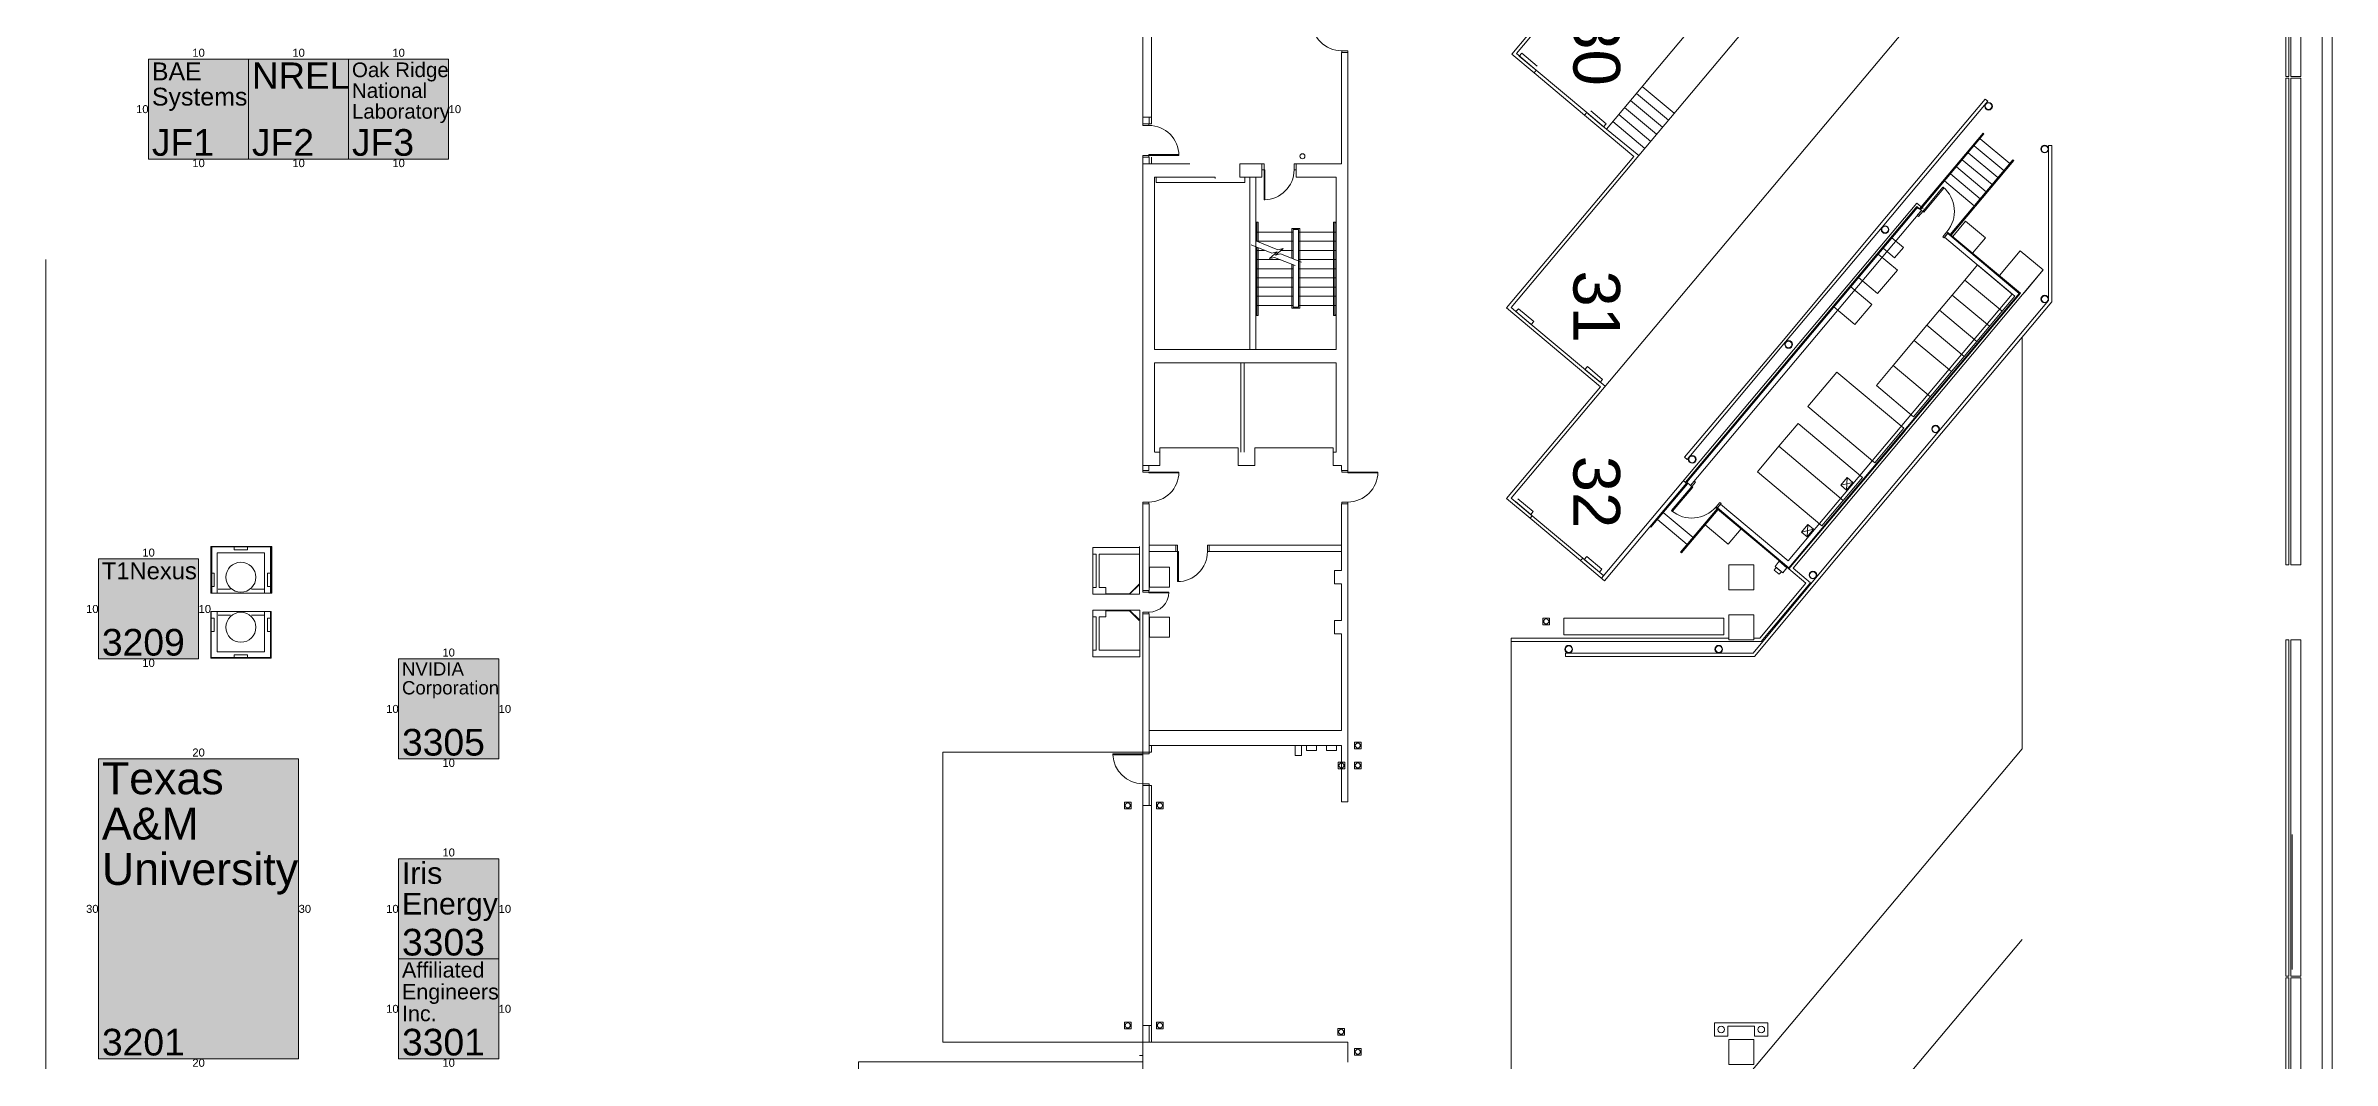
# Model space of a CAD drawing. Header units: inches. Extents: x 938 to 12482, y -17198 to -3672.
# Drawn here: x 9726 to 12469, y -9506 to -8288 of the extents above; entities that cross this region are included whole.
import ezdxf
from ezdxf.enums import TextEntityAlignment as Align

# ---------------------------------------------------------------- set-up
doc = ezdxf.new("R2010")
doc.units = ezdxf.units.IN
doc.header["$MEASUREMENT"] = 0
for name, color, linetype, true_color in [('Aisle do not cross', 7, 'Continuous', 0xffffff), ('BOOTH_DIMENSION', 7, 'Continuous', 0x000000), ('BOOTH_NUMBER', 7, 'Continuous', 0x000000), ('BOOTHLAYER', 7, 'Continuous', 0x000000), ('Building', 7, 'Continuous', 0xffffff), ('Columns', 7, 'Continuous', 0xffffff), ('COMPANY_NAME', 7, 'Continuous', 0x000000), ('HIGHLIGHT_SCHEME', 7, 'Continuous', 0x000000)]:
    doc.layers.add(name, color=color, linetype=linetype, true_color=true_color)
doc.styles.add('Arial', font='Arial.ttf')

msp = doc.modelspace()

# ---------------------------------------------------------------- hatches: boundary and pattern name
at = {"layer": 'HIGHLIGHT_SCHEME', "true_color": 0x48beb7, "transparency": 33554687}
for points in [[(9849.1, -8304.5), (9969.1, -8304.5), (9969.1, -8424.5), (9849.1, -8424.5)], [(9969.1, -8304.5), (10089.1, -8304.5), (10089.1, -8424.5), (9969.1, -8424.5)], [(10089.1, -8304.5), (10209.1, -8304.5), (10209.1, -8424.5), (10089.1, -8424.5)], [(9789.1, -8904.5), (9909.1, -8904.5), (9909.1, -9024.5), (9789.1, -9024.5)], [(10149.1, -9024.5), (10269.1, -9024.5), (10269.1, -9144.5), (10149.1, -9144.5)], [(9789.1, -9144.5), (10029.1, -9144.5), (10029.1, -9504.5), (9789.1, -9504.5)], [(10149.1, -9264.5), (10269.1, -9264.5), (10269.1, -9384.5), (10149.1, -9384.5)], [(10149.1, -9384.5), (10269.1, -9384.5), (10269.1, -9504.5), (10149.1, -9504.5)]]:
    msp.add_hatch(color=123, dxfattribs=at).paths.add_polyline_path(points, flags=0)

# ---------------------------------------------------------------- linework, layer by layer
at = {"layer": 'Aisle do not cross', "color": 1, "lineweight": 5, "transparency": 33554687}
msp.add_lwpolyline([(9725.7, -10810.3), (9725.7, -8544.8)], dxfattribs=at).dxf.unprotected_set("ltscale", 0)
at = {"layer": 'BOOTHLAYER', "color": 7, "lineweight": 5}
for points in [[(9849.1, -8304.5), (9969.1, -8304.5), (9969.1, -8424.5), (9849.1, -8424.5)], [(9969.1, -8304.5), (10089.1, -8304.5), (10089.1, -8424.5), (9969.1, -8424.5)], [(10089.1, -8304.5), (10209.1, -8304.5), (10209.1, -8424.5), (10089.1, -8424.5)], [(9789.1, -8904.5), (9909.1, -8904.5), (9909.1, -9024.5), (9789.1, -9024.5)], [(10149.1, -9024.5), (10269.1, -9024.5), (10269.1, -9144.5), (10149.1, -9144.5)], [(9789.1, -9144.5), (10029.1, -9144.5), (10029.1, -9504.5), (9789.1, -9504.5)], [(10149.1, -9264.5), (10269.1, -9264.5), (10269.1, -9384.5), (10149.1, -9384.5)], [(10149.1, -9384.5), (10269.1, -9384.5), (10269.1, -9504.5), (10149.1, -9504.5)]]:
    msp.add_lwpolyline(points, close=True, dxfattribs=at)
at = {"layer": 'Building', "color": 18, "lineweight": 5, "true_color": 0x000000, "transparency": 33554687}
for points in [[(12436.6, -5596.6), (12468.8, -5841.6), (12468.8, -16336.4), (12414.8, -16607.8)], [(12456.8, -6976.4), (12456.8, -16324)], [(12100.1, -7571), (11490.1, -8297.9), (11513.8, -8317.8)], [(12416.7, -7787.4), (12413.2, -7787.4), (12413.2, -8325.4), (12416.7, -8325.4), (12416.7, -7787.4)], [(12419.2, -7787.4), (12419.2, -8325.4), (12431.2, -8325.4), (12431.2, -7787.4), (12419.2, -7787.4)], [(11645, -8332.7), (12098.1, -7792.6)], [(11574.4, -8368.6), (11598.1, -8388.5), (11637.1, -8420), (11683.4, -8364.9), (12095.8, -7873.3)], [(12096.6, -8101.1), (11483.8, -8831.4), (11509.1, -8852.6)], [(11578.3, -8147.6), (11597.5, -8163.7), (11484.5, -8298.4), (11511.3, -8320.9)], [(11052.4, -8382.1), (11052.4, -8254.1), (11041.8, -8254.1), (11049.4, -8254.1), (11049.4, -8248.4), (11041.8, -8248.4), (11041.8, -8254.1)], [(11041.8, -8382.1), (11041.8, -8254.1)], [(11280.5, -8296.4), (11287.8, -8296.4), (11280.2, -8296.4), (11280.2, -8430.1), (11225.8, -8430.1), (11225.8, -8446.1), (11273.8, -8446.1), (11273.8, -8653.1), (11055.8, -8653.1), (11055.8, -8446.1), (11098.3, -8446.1), (11128.8, -8446.1), (11128.8, -8447.6)], [(11287.8, -8296.4), (11287.8, -8294.4), (11280.5, -8294.4), (11280.5, -8296.4)], [(11287.8, -8294.4), (11287.8, -8477.1)], [(11511.9, -8316.2), (11493.5, -8300.8), (11496.4, -8297.3), (11514.8, -8312.8)], [(11571.8, -8371.6), (11511.3, -8320.9), (11513.8, -8317.8), (11513.9, -8317.7)], [(11513.8, -8317.8), (11574.4, -8368.6)], [(11650.2, -8326.5), (11598.1, -8388.5)], [(11641.1, -8337.3), (11679.5, -8369.5)], [(12416.7, -8327.4), (12413.2, -8327.4), (12413.2, -8911.4), (12416.7, -8911.4), (12416.7, -8327.4)], [(12431.2, -8327.4), (12419.2, -8327.4), (12419.2, -8911.4), (12431.2, -8911.4), (12431.2, -8327.4)], [(11619.9, -8362.5), (11658.3, -8394.7)], [(11627, -8354.1), (11665.4, -8386.3)], [(11634.1, -8345.7), (11672.4, -8377.9)], [(11925.7, -8503.5), (12052.5, -8352.4), (12055.6, -8355), (11928.7, -8506.1), (11813, -8644), (11694.7, -8784.9), (11691.7, -8782.4), (11810.5, -8641.8)], [(11041.8, -8374.1), (11041.8, -8384.1)], [(11041.8, -8382.1), (11052.4, -8382.1), (11052.4, -8374.1), (11041.8, -8374.1)], [(11041.8, -8382.1), (11041.8, -8374.2), (11049.4, -8374.2), (11049.4, -8382.1)], [(11049.1, -8382.1), (11041.8, -8382.1)], [(11041.8, -8382.1), (11041.8, -8384.1), (11049.1, -8384.1), (11049.1, -8382.1)], [(11574.4, -8368.5), (11574.4, -8368.6), (11571.8, -8371.6), (11630.9, -8421.2), (11478.2, -8603.2), (11590.8, -8697.7), (11478.2, -8831.9), (11506.5, -8855.7)], [(11579.2, -8366.7), (11597.6, -8382.2), (11594.7, -8385.6), (11576.3, -8370.2)], [(11605.8, -8379.4), (11644.2, -8411.6)], [(11612.8, -8371), (11651.2, -8403.2)], [(12050.9, -8394.3), (12049.8, -8393.3), (11973.7, -8484)], [(11041.8, -8422.1), (11041.8, -8420.1), (11084.9, -8420.1), (11084.9, -8419), (11049.1, -8419), (11049.1, -8422.1)], [(11041.8, -8420.1), (11041.8, -8800.1)], [(11637.1, -8420), (11483.8, -8602.7), (11509.8, -8624.6), (11570.4, -8675.3)], [(11874, -8903.6), (11775.8, -9021.4), (11548.8, -9021.4), (11548.8, -9017.4), (11774, -9017.4), (11871, -8901.1), (12128.4, -8594.2), (12128.4, -8408), (12132.4, -8408), (12132.4, -8595.7), (11874, -8903.6)], [(12050.9, -8394.3), (11974.8, -8485)], [(12032, -8416.8), (12067.7, -8446.7)], [(12039.1, -8408.4), (12074.7, -8438.3)], [(12046.2, -8400), (12081.8, -8429.9)], [(11041.8, -8422.1), (11041.8, -8430.1), (11049.4, -8430.1), (11049.4, -8422.1), (11041.8, -8422.1)], [(11098.3, -8430.1), (11041.8, -8430.1), (11041.8, -8798.1)], [(11052.4, -8422.1), (11052.4, -8430.1)], [(11164.3, -8446.1), (11164.3, -8452.6), (11057.8, -8452.6), (11057.8, -8446.1)], [(11184.8, -8430.1), (11158.3, -8430.1), (11158.3, -8446.1), (11184.8, -8446.1), (11184.8, -8430.1)], [(11170.1, -8653.1), (11170.1, -8446.1)], [(11177.3, -8653.1), (11177.3, -8446.1)], [(11184.8, -8437.3), (11187.3, -8437.3), (11187.3, -8430.1), (11184.8, -8430.1)], [(11188.4, -8437.3), (11188.4, -8473.2), (11187.3, -8473.2), (11187.3, -8437.3), (11188.4, -8437.3)], [(11225.8, -8430.1), (11223.3, -8430.1), (11223.3, -8437.3), (11225.8, -8437.3)], [(11280.6, -8798.1), (11287.8, -8798.1), (11287.8, -8430.1), (11287.8, -8468.1), (11287.8, -8424.4)], [(12011.6, -8515.8), (12086.8, -8426.2), (12085.7, -8425.3), (12010.5, -8514.9)], [(12010.8, -8442.1), (12046.5, -8472)], [(12017.9, -8433.7), (12053.5, -8463.6)], [(12025, -8425.2), (12060.6, -8455.1)], [(11978.7, -8488.2), (12003, -8459.2), (12001.8, -8458.3), (11977.5, -8487.2), (11978.7, -8488.2)], [(12003.8, -8450.5), (12039.4, -8480.4)], [(11180.3, -8523.8), (11180.3, -8500.1), (11177.3, -8500.1)], [(11178.8, -8523.2), (11178.8, -8500.8), (11177.3, -8500.8)], [(11273.8, -8612.1), (11270.8, -8612.1), (11270.8, -8500.1), (11273.8, -8500.1)], [(11273.8, -8611.3), (11272.3, -8611.3), (11272.3, -8500.8), (11273.8, -8500.8)], [(11977.9, -8483.7), (11970.3, -8477.2), (11592.3, -8927.7)], [(11698.9, -8816.1), (11976, -8486), (11970.6, -8481.5), (11692.9, -8812.4), (11695.2, -8814.3)], [(11698.9, -8816.1), (11694.3, -8812.3), (11970.7, -8482.9), (11972.3, -8484.2)], [(11976, -8486), (11970.9, -8492)], [(11970.9, -8492), (11972.5, -8493.3), (11977.5, -8487.2), (11976, -8486)], [(11971.3, -8491.5), (11976, -8486)], [(11971.6, -8491.2), (11976, -8486)], [(12037.3, -8537.4), (12052.7, -8519), (12029, -8499.1), (12013.5, -8517.5)], [(11171.9, -8527.5), (11196.5, -8537.3)], [(11177.3, -8512.1), (11222.3, -8512.1)], [(11177.3, -8522.6), (11203.8, -8533.2)], [(11177.3, -8611.3), (11178.8, -8611.3), (11178.8, -8530.2)], [(11177.3, -8612.1), (11180.3, -8612.1), (11180.3, -8530.8)], [(11178.4, -8523.1), (11222.3, -8523.1)], [(11220.8, -8507.6), (11230.3, -8507.6)], [(11220.8, -8507.6), (11220.8, -8543.7)], [(11220.8, -8551), (11220.8, -8603.6), (11230.3, -8603.6), (11230.3, -8507.6)], [(11222.3, -8509.1), (11228.8, -8509.1)], [(11222.3, -8509.1), (11222.3, -8544.3)], [(11222.3, -8551), (11222.3, -8602.1), (11228.8, -8602.1), (11228.8, -8509.1)], [(11228.8, -8512.1), (11273.8, -8512.1)], [(11228.8, -8523.1), (11273.8, -8523.1)], [(12003.7, -8518.3), (12084.9, -8586.5), (11816.2, -8906.7), (11735, -8838.5), (11731.1, -8843.1), (11729.6, -8841.8)], [(12007.5, -8513.7), (12093.3, -8585.7), (11816.9, -8915.1), (11731.1, -8843.1)], [(11925.7, -8503.5), (11810.4, -8641.8)], [(11955.9, -8751.1), (11817, -8916.5), (12094.7, -8585.6), (12008.2, -8513)], [(11930, -8531.5), (11943.7, -8543.1), (11954.3, -8530.5), (11940.6, -8518.9)], [(12006.6, -8511.7), (12008.2, -8513), (12003.1, -8519), (12001.6, -8517.7)], [(12008.2, -8513), (12006.6, -8511.7), (12001.6, -8517.7), (12003.1, -8519)], [(12008.2, -8513), (12003.1, -8519)], [(12003.7, -8518.2), (12008.2, -8513)], [(11177.3, -8534.1), (11187.9, -8534.1)], [(11177.3, -8545.1), (11206.6, -8545.1)], [(11177.3, -8556.1), (11222.3, -8556.1)], [(11224.5, -8552.2), (11199.9, -8542.4), (11193.8, -8543.9), (11202.9, -8535.8), (11196.7, -8537.3)], [(11232.3, -8548.1), (11207.2, -8538.3), (11201.1, -8539.8), (11210.2, -8531.7), (11204, -8533.2)], [(11207.5, -8534.1), (11222.3, -8534.1)], [(11228.8, -8534.1), (11273.8, -8534.1)], [(11228.8, -8545.1), (11273.8, -8545.1)], [(11228.8, -8556.1), (11273.8, -8556.1)], [(11821.9, -8915.4), (12122.1, -8557.6)], [(11900.4, -8566.8), (11923.4, -8586), (11947.1, -8557.7), (11924.2, -8538.4)], [(12072.7, -8607.1), (12087.9, -8589), (12043.4, -8551.6), (12028.2, -8569.7), (12013, -8587.8), (11997.8, -8605.9), (11982.6, -8624), (11942.1, -8672.3)], [(12099, -8585.2), (12122.1, -8557.6), (12094.5, -8534.5), (12069.4, -8564.4)], [(11177.3, -8567.1), (11222.3, -8567.1)], [(11177.3, -8578.1), (11222.3, -8578.1)], [(11228.8, -8567.1), (11273.8, -8567.1)], [(11228.8, -8578.1), (11273.8, -8578.1)], [(11870.8, -8602), (11896.1, -8623.2), (11916.3, -8599.1), (11891.1, -8577.9)], [(12028.2, -8569.7), (12072.7, -8607.1), (12042.4, -8643.3)], [(11177.3, -8589.1), (11222.3, -8589.1)], [(11177.3, -8600.1), (11222.3, -8600.1)], [(11228.8, -8589.1), (11273.8, -8589.1)], [(11228.8, -8600.1), (11273.8, -8600.1)], [(11510.8, -8619.5), (11507.9, -8623), (11489.5, -8607.5), (11492.4, -8604.1), (11510.8, -8619.5)], [(11997.8, -8605.9), (12042.4, -8643.3), (12027.2, -8661.4)], [(12057.6, -8625.2), (12013, -8587.8)], [(12096.7, -8638.2), (12096.7, -9132.2), (11483.8, -9862.7)], [(11982.6, -8624), (12027.2, -8661.4), (12012, -8679.5)], [(11967.4, -8642.1), (12012, -8679.5), (11966.4, -8733.8), (11921.9, -8696.4), (11942.1, -8672.3), (11986.7, -8709.7)], [(11270.3, -8776.1), (11273.8, -8776.1), (11273.8, -8669.1), (11055.8, -8669.1), (11055.8, -8776.1)], [(11159.3, -8776.1), (11159.3, -8669.1)], [(11163.3, -8776.1), (11163.3, -8669.1)], [(11570.4, -8675.3), (11596.4, -8697.2)], [(11593.5, -8688.9), (11590.7, -8692.4), (11572.3, -8676.9), (11575.2, -8673.5), (11593.5, -8688.9)], [(11954.9, -8747.6), (11920.2, -8789), (11839.7, -8721.5), (11874.4, -8680.1), (11954.9, -8747.6)], [(11828, -8741.7), (11804.9, -8769.2)], [(11905.4, -8806.6), (11828, -8741.7)], [(11280.2, -8798.1), (11280.2, -8792.1), (11270.3, -8792.1), (11270.3, -8771.1), (11176.3, -8771.1), (11176.3, -8792.1), (11156.3, -8792.1), (11156.3, -8771.1), (11062.3, -8771.1), (11062.3, -8792.1), (11041.8, -8792.1)], [(11062.3, -8776.1), (11056.3, -8776.1)], [(11882.2, -8834.2), (11856.5, -8864.8), (11779.2, -8799.9), (11804.9, -8769.2), (11882.2, -8834.2)], [(11049.1, -8798.1), (11041.8, -8798.1)], [(11049.1, -8800.1), (11049.1, -8801.2), (11084.9, -8801.2), (11084.9, -8800.1), (11041.8, -8800.1), (11041.8, -8798.1)], [(11049.1, -8792.1), (11049, -8798.1), (11049.1, -8798)], [(11287.8, -8798.1), (11287.8, -8801.2), (11323.7, -8801.2), (11323.7, -8800.1), (11280.6, -8800.1), (11280.6, -8798.1)], [(11491.7, -8832.1), (11510, -8847.6), (11507.2, -8851), (11488.8, -8835.6)], [(11569.7, -8903.3), (11569.6, -8903.4), (11567, -8906.5), (11595.7, -8930.6), (11694.1, -8813.3), (11690.6, -8810.5)], [(11695.2, -8814.3), (11651.5, -8866.4), (11650.4, -8865.4)], [(11701.6, -8818.4), (11677.3, -8847.3), (11676.2, -8846.4), (11700.5, -8817.4), (11701.6, -8818.4)], [(11698.9, -8816.1), (11703.4, -8810.9), (11704.9, -8812.1), (11700.5, -8817.4), (11698.9, -8816.1)], [(11879.2, -8816), (11886.1, -8821.8), (11886.9, -8806.8), (11879.2, -8816), (11893.8, -8812.6), (11886.9, -8806.8)], [(11905.4, -8806.6), (11882.2, -8834.2)], [(11893.8, -8812.6), (11886.1, -8821.8)], [(11049.1, -8838.1), (11049.1, -8836.1), (11041.8, -8836.1), (11041.8, -8838.1)], [(11049.1, -8838.1), (11041.8, -8838.1)], [(11049.4, -8942.4), (11049.4, -8838.1), (11041.8, -8838.1), (11041.8, -8944.4), (11073, -8944.4), (11073, -8945.2), (11049.1, -8945.2), (11049.1, -8942.4)], [(11287.8, -9196.1), (11287.8, -8838.1), (11280.2, -8838.1), (11280.2, -8918.4), (11271.8, -8918.4), (11271.8, -8934.4), (11280.2, -8934.4), (11280.2, -8978.4), (11271.8, -8978.4), (11271.8, -8994.4), (11280.2, -8994.4), (11280.2, -9110.4), (11049.6, -9110.4)], [(11280.2, -8888.1), (11280.2, -8838.1)], [(11287.8, -8838.1), (11287.8, -8836.1), (11280.6, -8836.1), (11280.6, -8838.1)], [(11287.8, -8838.1), (11280.6, -8838.1)], [(11287.8, -8838.1), (11287.8, -8900.1), (11287.8, -9140.4)], [(11567, -8906.5), (11506.5, -8855.7), (11509.1, -8852.6), (11509.2, -8852.5)], [(11509.1, -8852.6), (11569.6, -8903.4)], [(11694.9, -8887.1), (11659.2, -8857.2)], [(11701.9, -8878.7), (11666.3, -8848.8)], [(11759.6, -8868.3), (11744.2, -8886.7), (11716.6, -8863.6), (11732, -8845.2), (11688.3, -8897.3), (11687.1, -8896.3), (11730.9, -8844.2)], [(11819.3, -8918.4), (11728.9, -8842.6)], [(11731.1, -8843.1), (11729.6, -8841.8), (11734, -8836.6), (11735.5, -8837.8)], [(11729.6, -8841.8), (11731.1, -8843.1), (11735.5, -8837.8)], [(11730.5, -8843.9), (11817, -8916.5)], [(11731.1, -8843.1), (11735.5, -8837.8)], [(11832, -8872.2), (11838.9, -8878), (11839.7, -8863), (11832, -8872.2), (11846.6, -8868.8), (11839.7, -8863)], [(11846.6, -8868.8), (11838.9, -8878)], [(11049.4, -8895.7), (11049.4, -8888.1)], [(11049.4, -8895.7), (11081.4, -8895.7), (11084.6, -8895.7), (11084.6, -8931.5), (11083.4, -8931.5), (11083.4, -8888.1), (11049.4, -8888.1)], [(11081.4, -8895.7), (11081.4, -8888.1)], [(11121.4, -8888.1), (11121.4, -8895.7), (11280.2, -8895.7), (11280.2, -8888.1), (11119.4, -8888.1), (11119.4, -8895.7), (11121.4, -8895.7)], [(11121.4, -8895.7), (11121.4, -8888.1)], [(11569.6, -8903.4), (11594.9, -8924.6)], [(11589.9, -8920.4), (11571.5, -8905), (11574.4, -8901.5), (11592.6, -8916.8), (11589.7, -8920.3)], [(11801.8, -8914.7), (11799.3, -8917.8), (11805.4, -8922.9), (11808, -8919.9), (11801.8, -8914.7)], [(11805.4, -8907.3), (11800.3, -8913.4), (11809.5, -8921.1), (11814.6, -8915), (11805.4, -8907.3)], [(11483.8, -9003.4), (11783.8, -9003.4), (11842.9, -8933), (11821.9, -8915.4)], [(11774.8, -8999.4), (11781.9, -8999.4), (11837.3, -8933.5), (11819.3, -8918.4)], [(11783.8, -9003.4), (11841.9, -8934.1)], [(11052.4, -9128.4), (11052.4, -9136.4), (10801.8, -9136.4), (10801.8, -9484.4), (11041.8, -9484.4), (11041.8, -9136.4), (11041.8, -8968.4), (11049.1, -8968.4), (11049.1, -8970.4)], [(11049.4, -8942.4), (11041.8, -8942.4)], [(11049.4, -9136.4), (11049.4, -8970.4), (11041.8, -8970.4)], [(11521.8, -8983.4), (11521.8, -8975.4), (11529.8, -8975.4), (11529.8, -8983.4), (11521.8, -8983.4)], [(11546.8, -8975.5), (11546.8, -8995.5), (11738.8, -8995.5), (11738.8, -8975.5), (11546.8, -8975.5)], [(11744.8, -8999.4), (11483.8, -8999.4), (11483.8, -9862.3), (11481.2, -9865.4), (11590.8, -9957.3), (11478.2, -10091.5), (11508, -10116.5)], [(12413.2, -9001.4), (12413.2, -9405.4), (12416.7, -9405.4), (12416.7, -9001.4), (12413.2, -9001.4)], [(12419.2, -9001.4), (12419.2, -9405.4), (12431.2, -9405.4), (12431.2, -9001.4), (12419.2, -9001.4)], [(11049.4, -9128.4), (11280.2, -9128.4)], [(11224.6, -9128.4), (11224.6, -9140.4)], [(11232.2, -9128.4), (11232.2, -9140.4)], [(11250.2, -9128.4), (11250.2, -9134.4), (11238.2, -9134.4), (11238.2, -9128.4)], [(11262.2, -9128.4), (11262.2, -9134.4), (11274.2, -9134.4), (11274.2, -9128.4)], [(11280.2, -9128.4), (11280.2, -9140.4)], [(11295.8, -9132.4), (11295.8, -9124.4), (11303.8, -9124.4), (11303.8, -9132.4), (11295.8, -9132.4)], [(11049.4, -9136.4), (11049.4, -9138.4), (11005.9, -9138.4), (11005.9, -9139.6), (11041.8, -9139.6), (11041.8, -9138.4), (11041.8, -9136.4)], [(11232.2, -9140.4), (11224.6, -9140.4)], [(11276.2, -9156.4), (11276.2, -9148.4), (11284.2, -9148.4), (11284.2, -9156.4), (11276.2, -9156.4)], [(11280.2, -9140.4), (11280.2, -9196.1), (11287.8, -9196.1)], [(11295.8, -9156.4), (11295.8, -9148.4), (11303.8, -9148.4), (11303.8, -9156.4), (11295.8, -9156.4)], [(11049.4, -9174.4), (11049.4, -9176.4), (11041.8, -9176.4)], [(11049.4, -9174.4), (11041.8, -9174.4)], [(11041.8, -9176.4), (11041.8, -10501.1)], [(11049.4, -9176.4), (11049.4, -9200.4)], [(11049.4, -9176.4), (11052.4, -9176.4), (11052.4, -9484.4)], [(11019.8, -9204.4), (11019.8, -9196.4), (11027.8, -9196.4), (11027.8, -9204.4), (11019.8, -9204.4)], [(11041.8, -9200.4), (11052.4, -9200.4)], [(11058.4, -9204.4), (11058.4, -9196.4), (11066.4, -9196.4), (11066.4, -9204.4), (11058.4, -9204.4)], [(12420.8, -9397.4), (12420.8, -9235.4)], [(11596.4, -9957.2), (12096.6, -9361.1)], [(12413.2, -9945.4), (12413.2, -9407.4), (12416.7, -9407.4), (12416.7, -9945.4), (12413.2, -9945.4)], [(12419.2, -9945.4), (12419.2, -9407.4), (12431.2, -9407.4), (12431.2, -9945.4), (12419.2, -9945.4)], [(11019.8, -9468.4), (11019.8, -9460.4), (11027.8, -9460.4), (11027.8, -9468.4), (11019.8, -9468.4)], [(11058.4, -9468.4), (11058.4, -9460.4), (11066.4, -9460.4), (11066.4, -9468.4), (11058.4, -9468.4)], [(11787.8, -9461.4), (11791.8, -9461.4), (11791.8, -9477.4), (11775.8, -9477.4), (11775.8, -9465.5), (11743.8, -9465.5), (11743.8, -9477.4), (11727.8, -9477.4), (11727.8, -9461.4), (11731.8, -9461.4)], [(11787.8, -9461.5), (11731.8, -9461.5)], [(11041.8, -9464.4), (11052.4, -9464.4)], [(11041.8, -9484.4), (11287.8, -9484.4), (11287.8, -9508.4)], [(11049.4, -9464.4), (11049.4, -9484.1)], [(11275.8, -9476.1), (11275.8, -9468.1), (11283.8, -9468.1), (11283.8, -9476.1), (11275.8, -9476.1)], [(10700.8, -9524.4), (10700.8, -9508.1), (11041.8, -9508.1), (11041.8, -9500.4), (11037.8, -9500.4)], [(11295.8, -9500.1), (11295.8, -9492.1), (11303.8, -9492.1), (11303.8, -9500.1), (11295.8, -9500.1)]]:
    msp.add_lwpolyline(points, dxfattribs=at).dxf.unprotected_set("ltscale", 0)
for centre, radius in [((12056.5, -8361), 4.62), ((12056.5, -8361), 4), ((11233.4, -8421.1), 3), ((12123.8, -8412.4), 4.62), ((12123.8, -8412.4), 4), ((11932.3, -8509.1), 4.62), ((11932.3, -8509.1), 4), ((12123.9, -8592.5), 4.62), ((12123.9, -8592.5), 4), ((11816.6, -8647), 4.62), ((11816.6, -8647), 4), ((11992.9, -8748.6), 4.62), ((11992.9, -8748.6), 4), ((11700.9, -8784.9), 4.62), ((11700.9, -8784.9), 4), ((11845.8, -8923.8), 4.62), ((11845.8, -8923.8), 4), ((11525.8, -8979.4), 3), ((11552.8, -9012.8), 4.62), ((11552.8, -9012.8), 4), ((11732.8, -9012.8), 4.62), ((11732.8, -9012.8), 4), ((11299.8, -9128.4), 3), ((11280.2, -9152.4), 3), ((11299.8, -9152.4), 3), ((11023.8, -9200.4), 3), ((11062.4, -9200.4), 3), ((11023.8, -9464.4), 3), ((11062.4, -9464.4), 3), ((11279.8, -9472.1), 3), ((11735.8, -9469.4), 4), ((11783.8, -9469.4), 4), ((11299.8, -9496.1), 3)]:
    msp.add_circle(centre, radius, dxfattribs=at).dxf.unprotected_set("ltscale", 0)
for centre, radius, start, end in [((11280.5, -8258.4), 36, 180, -90), ((11049.1, -8420.1), 36, 0, 90), ((11187.3, -8437.3), 36, -90, 0), ((11977.5, -8487.2), 38, -40, 50), ((11049.1, -8800.1), 36, -90, 0), ((11287.8, -8800.1), 36, -90, 0), ((11700.5, -8817.4), 38, -130, -40), ((11083.4, -8895.7), 36, -90, 0), ((11049.1, -8944.4), 24, -90, 0), ((11042.4, -9138), 36.5, -177.5153, -90.8965)]:
    msp.add_arc(centre, radius, start, end, dxfattribs=at).dxf.unprotected_set("ltscale", 0)
at = {"layer": 'Columns', "color": 6, "lineweight": 5, "transparency": 33554687}
for points in [[(9988.2, -8945.4), (9995.8, -8945.4), (9995.8, -8889.4), (9923.8, -8889.4), (9923.8, -8945.4), (9931.4, -8945.4), (9931.4, -8897.1), (9988.2, -8897.1), (9988.2, -8945.4)], [(9995.3, -8945.4), (9995.3, -8889.9), (9924.3, -8889.9), (9924.3, -8945.4)], [(9924.9, -8889.7), (9924.9, -8945.7), (9996.9, -8945.7), (9996.9, -8889.7), (9924.9, -8889.7)], [(9951.8, -8889.4), (9951.8, -8893.4), (9967.8, -8893.4), (9967.8, -8889.4)], [(10981.8, -8946.9), (10981.8, -8890.9), (11037.8, -8890.9), (11037.8, -8946.9), (10981.8, -8946.9)], [(10981.8, -8898.9), (10985.8, -8898.9), (10985.8, -8938.9), (10981.8, -8938.9)], [(11037.8, -8898.9), (10989.4, -8898.9), (10989.4, -8938.9), (10997.3, -8938.9), (10997.3, -8946.9)], [(11037.8, -8889.4), (11037.8, -8897.1)], [(11049.8, -8938.4), (11073.8, -8938.4), (11073.8, -8914.4), (11049.8, -8914.4), (11049.8, -8938.4)], [(11744.8, -8941.4), (11774.8, -8941.4), (11774.8, -8911.4), (11744.8, -8911.4), (11744.8, -8941.4)], [(9923.8, -8937.4), (9927.8, -8937.4), (9927.8, -8921.4), (9923.8, -8921.4)], [(9947.4, -8940.8), (9932.4, -8940.8)], [(9972.5, -8940.8), (9987.2, -8940.8)], [(9995.8, -8937.4), (9991.8, -8937.4), (9991.8, -8921.4), (9995.8, -8921.4)], [(11037.4, -8934.7), (11025.8, -8946.3)], [(11037.8, -8935.1), (11026, -8946.9)], [(9996.3, -9023.4), (9996.3, -8967.4), (9923.8, -8967.4), (9923.8, -9023.4), (9996.3, -9023.4)], [(9924.3, -8967.4), (9924.3, -9023.4)], [(9995.3, -8967.4), (9995.3, -9022.9), (9924.3, -9022.9)], [(9988.2, -8967.4), (9988.2, -9015.8), (9931.4, -9015.8), (9931.4, -8967.4)], [(9995.8, -8967.4), (9995.8, -9023.4)], [(11038.4, -9021.9), (11038.4, -8965.9), (10981.8, -8965.9), (10981.8, -9021.9), (11038.4, -9021.9)], [(10997.3, -8965.9), (10997.3, -8973.9), (10989.4, -8973.9), (10989.4, -9013.9), (11037.6, -9013.9)], [(10997.3, -8946.3), (11025.8, -8946.3)], [(10997.3, -8966.6), (11025.8, -8966.6)], [(11037.4, -8978.2), (11025.8, -8966.6)], [(11037.8, -8977.7), (11026, -8965.9)], [(9923.8, -8975.4), (9927.8, -8975.4), (9927.8, -8991.4), (9923.8, -8991.4)], [(9947.4, -8972.1), (9932.4, -8972.1)], [(9972.5, -8972.1), (9987.2, -8972.1)], [(9995.8, -8975.4), (9991.8, -8975.4), (9991.8, -8991.4), (9995.8, -8991.4)], [(10981.8, -8973.9), (10985.8, -8973.9), (10985.8, -9013.9), (10981.8, -9013.9)], [(11049.8, -8998.4), (11073.8, -8998.4), (11073.8, -8974.4), (11049.8, -8974.4), (11049.8, -8998.4)], [(11744.8, -9001.4), (11774.8, -9001.4), (11774.8, -8971.4), (11744.8, -8971.4), (11744.8, -9001.4)], [(9951.8, -9023.4), (9951.8, -9019.4), (9967.8, -9019.4), (9967.8, -9023.4)], [(11744.8, -9511.4), (11774.8, -9511.4), (11774.8, -9481.4), (11744.8, -9481.4), (11744.8, -9511.4)]]:
    msp.add_lwpolyline(points, dxfattribs=at).dxf.unprotected_set("ltscale", 0)
for centre in [(9959.8, -8926.4), (9959.8, -8986.5)]:
    msp.add_circle(centre, 18, dxfattribs=at).dxf.unprotected_set("ltscale", 0)

# ---------------------------------------------------------------- texts
at = {"layer": 'BOOTH_DIMENSION', "color": 8, "style": 'Arial'}
for s, p in [('10', (9909.1, -8304.5)), ('10', (10029.1, -8304.5)), ('10', (10149.1, -8304.5)), ('10', (9849.1, -8904.5)), ('10', (10209.1, -9024.5)), ('20', (9909.1, -9144.5)), ('10', (10209.1, -9264.5))]:
    msp.add_text(s, height=9.6, dxfattribs=at).set_placement(p, align=Align.BOTTOM_CENTER)
for s, p in [('10', (9849.1, -8364.5)), ('10', (9789.1, -8964.5)), ('10', (10149.1, -9084.5)), ('30', (9789.1, -9324.5)), ('10', (10149.1, -9324.5)), ('10', (10149.1, -9444.5))]:
    msp.add_text(s, height=9.6, dxfattribs=at).set_placement(p, align=Align.MIDDLE_RIGHT)
for s, p in [('10', (10209.1, -8364.5)), ('10', (9909.1, -8964.5)), ('10', (10269.1, -9084.5)), ('30', (10029.1, -9324.5)), ('10', (10269.1, -9324.5)), ('10', (10269.1, -9444.5))]:
    msp.add_text(s, height=9.6, dxfattribs=at).set_placement(p, align=Align.MIDDLE_LEFT)
for s, p in [('10', (9909.1, -8424.5)), ('10', (10029.1, -8424.5)), ('10', (10149.1, -8424.5)), ('10', (9849.1, -9024.5)), ('10', (10209.1, -9144.5)), ('20', (9909.1, -9504.5)), ('10', (10209.1, -9504.5))]:
    msp.add_text(s, height=9.6, dxfattribs=at).set_placement(p, align=Align.TOP_CENTER)
at = {"layer": 'BOOTH_NUMBER', "color": 18, "true_color": 0x000000, "style": 'Arial'}
for s, p in [('JF1', (9853.1, -8420.5)), ('JF2', (9973.1, -8420.5)), ('JF3', (10093.1, -8420.5)), ('3209', (9793.1, -9020.5)), ('3305', (10153.1, -9140.5)), ('3303', (10153.1, -9380.5)), ('3201', (9793.1, -9500.5)), ('3301', (10153.1, -9500.5))]:
    msp.add_text(s, height=32, dxfattribs=at).set_placement(p)
at = {"layer": 'Building', "color": 18, "true_color": 0x000000, "style": 'Arial'}
for s, p in [('30', (11558.4, -8249.4)), ('31', (11558.4, -8558.1)), ('32', (11558.4, -8780.5))]:
    msp.add_text(s, height=56.06, rotation=270, dxfattribs=at).set_placement(p)
at = {"layer": 'COMPANY_NAME', "color": 18, "true_color": 0x000000, "attachment_point": 1, "line_spacing_factor": 0.85, "style": 'Arial'}
for s, insert, char_height, width in [('BAE Systems', (9853.1, -8308.5), 21.388, 116), ('NREL', (9973.1, -8308.5), 31.6, 116), ('Oak Ridge National Laboratory', (10093.1, -8308.5), 17.596, 116), ('T1Nexus', (9793.1, -8908.5), 20.37, 116), ('NVIDIA Corporation', (10153.1, -9028.5), 15.96, 116), ('Texas A&M University', (9793.1, -9148.5), 38.41, 236), ('Iris Energy', (10153.1, -9268.5), 25.997, 116), ('Affiliated Engineers Inc.', (10153.1, -9388.5), 18.476, 116)]:
    msp.add_mtext(s, dxfattribs=dict(at, insert=insert, char_height=char_height, width=width))

doc.saveas('drawing.dxf')
